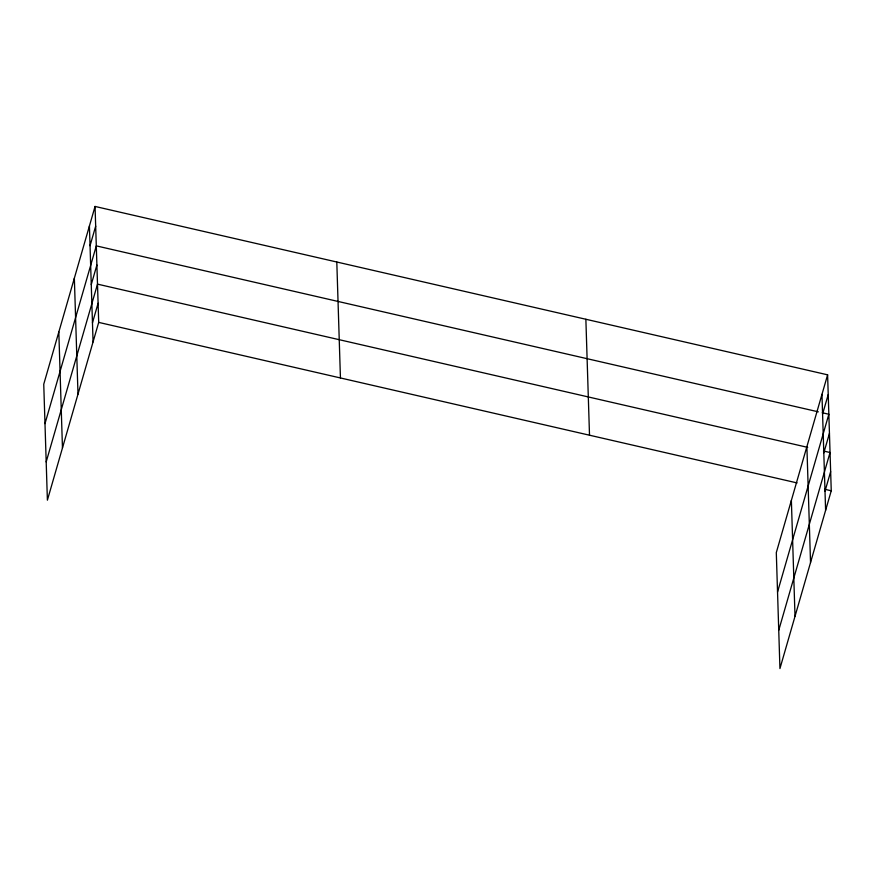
<?xml version="1.0" encoding="UTF-8"?>
<svg xmlns="http://www.w3.org/2000/svg" width="875" height="875" viewBox="0 0 875 875"><rect width="100%" height="100%" fill="white"/><g stroke="black" fill="none" stroke-linecap="round" stroke-linejoin="round"><path stroke-width="1.31" d="M95.058 206.445L43.75 384.223L47.392 500.172L98.7 322.394L95.058 206.445L827.608 374.828L831.25 490.777L779.942 668.555L776.3 552.606L827.608 374.828M90.037 245.7L95.681 226.166M44.986 423.642L96.305 245.875L818.333 411.841M91.263 284.539L96.906 265.005M46.189 461.902L97.508 284.134L807.712 447.377M92.466 322.798L98.109 303.264M822.588 414.083L828.231 394.538M777.536 592.025L828.844 414.258L822.281 412.738M823.802 452.922L829.445 433.387M778.739 630.284L830.047 452.517L823.473 451.008M825.005 491.181L830.648 471.647M98.7 322.394L797.092 482.923M824.677 489.267L831.25 490.777M821.964 394.373L825.606 510.311M806.892 446.589L810.534 562.538M791.372 500.391L795.014 616.328M585.867 319.266L589.509 435.214M336.798 262.019L340.441 377.956M89.425 225.991L93.067 341.939M74.353 278.206L77.995 394.155M58.822 332.008L62.464 447.956"/></g></svg>
